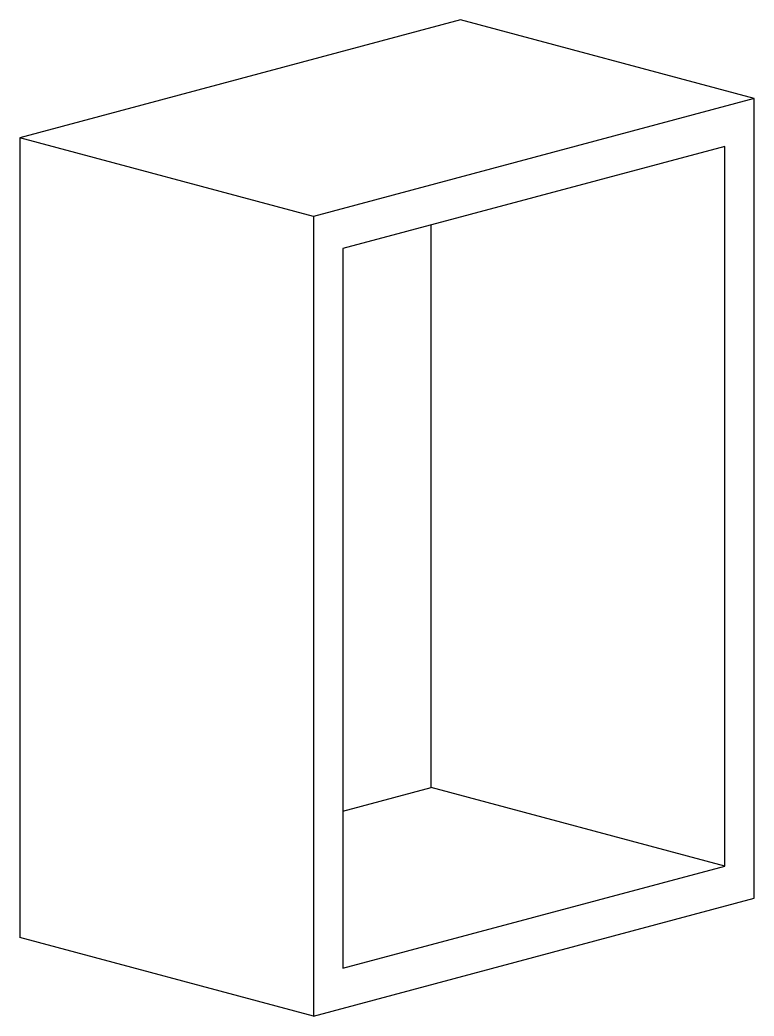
# Model space of a CAD drawing. Header units: millimetres. Extents: x 0 to 177, y -19 to 221.
import ezdxf

# ---------------------------------------------------------------- set-up
doc = ezdxf.new("R2010")
doc.units = ezdxf.units.MM

msp = doc.modelspace()

# ---------------------------------------------------------------- linework, layer by layer
at = {"color": 7, "linetype": 'Continuous', "lineweight": 25}
for p, q in [((106.07, 221.1), (0, 192.69)), ((176.78, 202.16), (106.07, 221.1)), ((176.78, 202.16), (70.71, 173.74)), ((176.78, 9.47), (176.78, 202.16)), ((70.71, 173.74), (0, 192.69)), ((0, 192.69), (0, 0)), ((169.71, 190.63), (77.78, 166)), ((169.71, 17.21), (169.71, 190.63)), ((70.71, 173.74), (70.71, -18.94)), ((98.99, 36.16), (98.99, 171.69)), ((77.78, 166), (77.78, -7.42)), ((77.78, 30.47), (98.99, 36.16)), ((169.71, 17.21), (98.99, 36.16)), ((77.78, -7.42), (169.71, 17.21)), ((70.71, -18.94), (176.78, 9.47)), ((70.71, -18.94), (0, 0))]:
    msp.add_line(p, q, dxfattribs=at)

doc.saveas('drawing.dxf')
